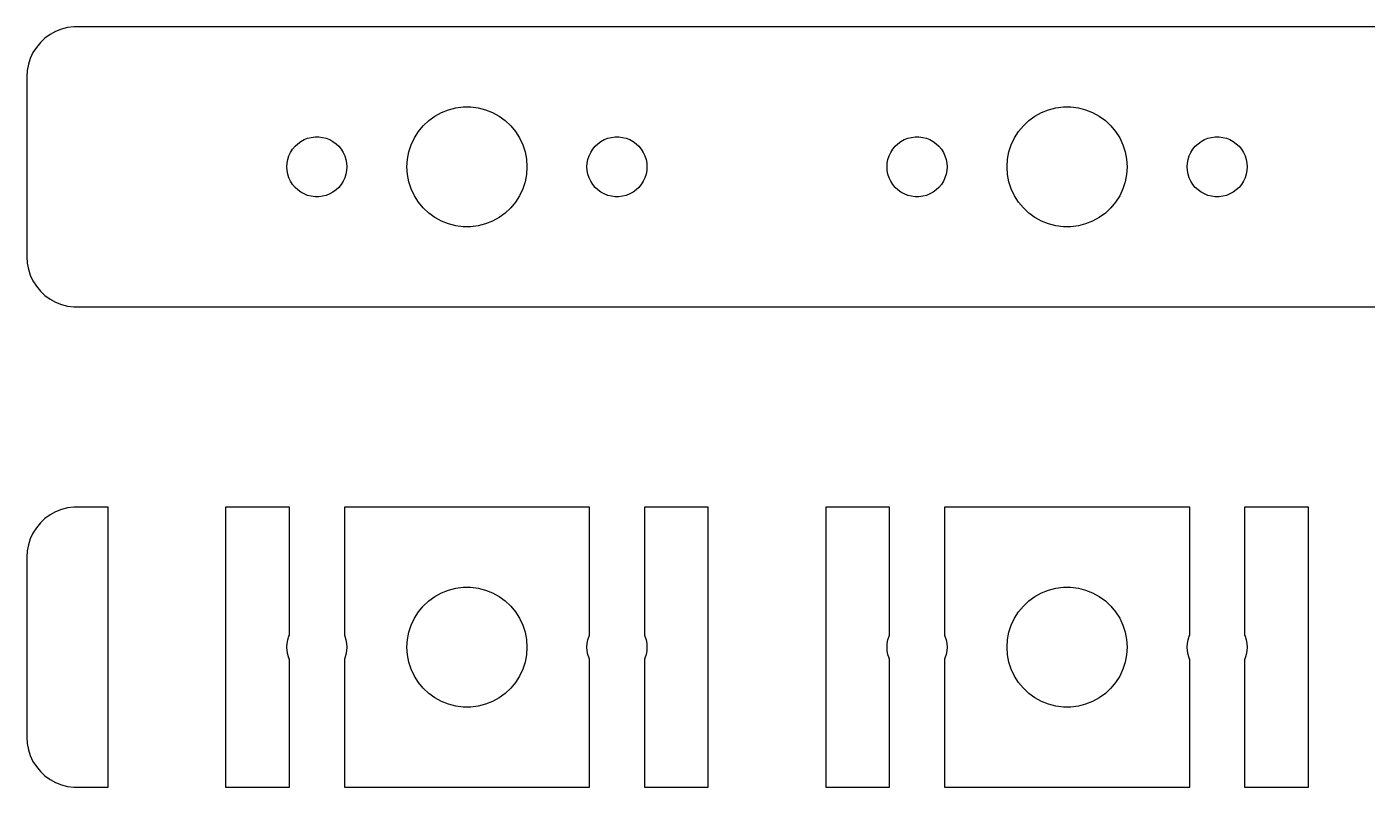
# Model space of a CAD drawing. Header units: metres. Extents: x -67 to 67, y -7 to 79.
# Drawn here: x -67 to 0, y 41 to 79 of the extents above; entities that cross this region are included whole.
import ezdxf

# ---------------------------------------------------------------- set-up
doc = ezdxf.new("R2010")
doc.units = ezdxf.units.M

msp = doc.modelspace()

# ---------------------------------------------------------------- linework, layer by layer
for p, q in [((-66.0936, 78.4263), (-66.3224, 78.2114)), ((-65.8396, 78.6108), (-66.0936, 78.4263)), ((-65.5644, 78.7621), (-65.8396, 78.6108)), ((-65.2725, 78.8776), (-65.5644, 78.7621)), ((-64.9684, 78.9557), (-65.2725, 78.8776)), ((-64.657, 78.9951), (-64.9684, 78.9557)), ((64.657, 78.9951), (-64.657, 78.9951)), ((-66.5225, 77.9695), (-66.6908, 77.7044)), ((-66.3224, 78.2114), (-66.5225, 77.9695)), ((-66.9214, 77.1217), (-66.9803, 76.8133)), ((-66.8244, 77.4203), (-66.9214, 77.1217)), ((-66.6908, 77.7044), (-66.8244, 77.4203)), ((-66.9803, 76.8133), (-67, 76.5)), ((-67, 76.5), (-67, 67.5)), ((-46.9123, 74.3115), (-46.6075, 74.533)), ((-46.6075, 74.533), (-46.2773, 74.7145)), ((-46.2773, 74.7145), (-45.927, 74.8532)), ((-45.927, 74.8532), (-45.5621, 74.9469)), ((-45.5621, 74.9469), (-45.1884, 74.9941)), ((-45.1884, 74.9941), (-44.8116, 74.9941)), ((-44.8116, 74.9941), (-44.4379, 74.9469)), ((-44.4379, 74.9469), (-44.0729, 74.8532)), ((-44.0729, 74.8532), (-43.7227, 74.7145)), ((-43.7227, 74.7145), (-43.3925, 74.533)), ((-43.3925, 74.533), (-43.0877, 74.3115)), ((-16.9123, 74.3115), (-16.6075, 74.533)), ((-16.6075, 74.533), (-16.2773, 74.7145)), ((-16.2773, 74.7145), (-15.927, 74.8532)), ((-15.927, 74.8532), (-15.5621, 74.9469)), ((-15.5621, 74.9469), (-15.1884, 74.9941)), ((-15.1884, 74.9941), (-14.8116, 74.9941)), ((-14.8116, 74.9941), (-14.4379, 74.9469)), ((-14.4379, 74.9469), (-14.0729, 74.8532)), ((-14.0729, 74.8532), (-13.7227, 74.7145)), ((-13.7227, 74.7145), (-13.3925, 74.533)), ((-13.3925, 74.533), (-13.0877, 74.3115)), ((-47.6289, 73.4453), (-47.427, 73.7634)), ((-47.427, 73.7634), (-47.1869, 74.0536)), ((-47.1869, 74.0536), (-46.9123, 74.3115)), ((-43.0877, 74.3115), (-42.8131, 74.0536)), ((-42.8131, 74.0536), (-42.5729, 73.7634)), ((-42.5729, 73.7634), (-42.3711, 73.4453)), ((-17.6289, 73.4453), (-17.427, 73.7634)), ((-17.427, 73.7634), (-17.1869, 74.0536)), ((-17.1869, 74.0536), (-16.9123, 74.3115)), ((-13.0877, 74.3115), (-12.8131, 74.0536)), ((-12.8131, 74.0536), (-12.5729, 73.7634)), ((-12.5729, 73.7634), (-12.3711, 73.4453)), ((-53.5934, 73.0268), (-53.4561, 73.1558)), ((-53.4561, 73.1558), (-53.3037, 73.2665)), ((-53.3037, 73.2665), (-53.1387, 73.3572)), ((-53.1387, 73.3572), (-52.9635, 73.4266)), ((-52.9635, 73.4266), (-52.7811, 73.4734)), ((-52.7811, 73.4734), (-52.5942, 73.497)), ((-52.5942, 73.497), (-52.4058, 73.497)), ((-52.4058, 73.497), (-52.2189, 73.4734)), ((-52.2189, 73.4734), (-52.0365, 73.4266)), ((-52.0365, 73.4266), (-51.8613, 73.3572)), ((-51.8613, 73.3572), (-51.6963, 73.2665)), ((-51.6963, 73.2665), (-51.5439, 73.1558)), ((-51.5439, 73.1558), (-51.4065, 73.0268)), ((-47.9057, 72.7461), (-47.7893, 73.1044)), ((-47.7893, 73.1044), (-47.6289, 73.4453)), ((-42.3711, 73.4453), (-42.2107, 73.1044)), ((-42.2107, 73.1044), (-42.0942, 72.7461)), ((-38.5934, 73.0268), (-38.4561, 73.1558)), ((-38.4561, 73.1558), (-38.3037, 73.2665)), ((-38.3037, 73.2665), (-38.1387, 73.3572)), ((-38.1387, 73.3572), (-37.9635, 73.4266)), ((-37.9635, 73.4266), (-37.7811, 73.4734)), ((-37.7811, 73.4734), (-37.5942, 73.497)), ((-37.5942, 73.497), (-37.4058, 73.497)), ((-37.4058, 73.497), (-37.2189, 73.4734)), ((-37.2189, 73.4734), (-37.0365, 73.4266)), ((-37.0365, 73.4266), (-36.8613, 73.3572)), ((-36.8613, 73.3572), (-36.6963, 73.2665)), ((-36.6963, 73.2665), (-36.5439, 73.1558)), ((-36.5439, 73.1558), (-36.4065, 73.0268)), ((-23.5934, 73.0268), (-23.4561, 73.1558)), ((-23.4561, 73.1558), (-23.3037, 73.2665)), ((-23.3037, 73.2665), (-23.1387, 73.3572)), ((-23.1387, 73.3572), (-22.9635, 73.4266)), ((-22.9635, 73.4266), (-22.7811, 73.4734)), ((-22.7811, 73.4734), (-22.5942, 73.497)), ((-22.5942, 73.497), (-22.4058, 73.497)), ((-22.4058, 73.497), (-22.2189, 73.4734)), ((-22.2189, 73.4734), (-22.0365, 73.4266)), ((-22.0365, 73.4266), (-21.8613, 73.3572)), ((-21.8613, 73.3572), (-21.6963, 73.2665)), ((-21.6963, 73.2665), (-21.5439, 73.1558)), ((-21.5439, 73.1558), (-21.4065, 73.0268)), ((-17.9057, 72.7461), (-17.7893, 73.1044)), ((-17.7893, 73.1044), (-17.6289, 73.4453)), ((-12.3711, 73.4453), (-12.2107, 73.1044)), ((-12.2107, 73.1044), (-12.0942, 72.7461)), ((-8.59344, 73.0268), (-8.45613, 73.1558)), ((-8.45613, 73.1558), (-8.30373, 73.2665)), ((-8.30373, 73.2665), (-8.13866, 73.3572)), ((-8.13866, 73.3572), (-7.96352, 73.4266)), ((-7.96352, 73.4266), (-7.78107, 73.4734)), ((-7.78107, 73.4734), (-7.59418, 73.497)), ((-7.59418, 73.497), (-7.40581, 73.497)), ((-7.40581, 73.497), (-7.21892, 73.4734)), ((-7.21892, 73.4734), (-7.03647, 73.4266)), ((-7.03647, 73.4266), (-6.86133, 73.3572)), ((-6.86133, 73.3572), (-6.69626, 73.2665)), ((-6.69626, 73.2665), (-6.54385, 73.1558)), ((-6.54385, 73.1558), (-6.40654, 73.0268)), ((-53.9882, 72.188), (-53.9529, 72.373)), ((-53.9529, 72.373), (-53.8947, 72.5522)), ((-53.8947, 72.5522), (-53.8145, 72.7226)), ((-53.8145, 72.7226), (-53.7135, 72.8817)), ((-53.7135, 72.8817), (-53.5934, 73.0268)), ((-51.4065, 73.0268), (-51.2865, 72.8817)), ((-51.2865, 72.8817), (-51.1855, 72.7226)), ((-51.1855, 72.7226), (-51.1053, 72.5522)), ((-51.1053, 72.5522), (-51.0471, 72.373)), ((-51.0471, 72.373), (-51.0118, 72.188)), ((-48, 72), (-47.9763, 72.376)), ((-47.9763, 72.376), (-47.9057, 72.7461)), ((-42.0942, 72.7461), (-42.0237, 72.376)), ((-42.0237, 72.376), (-42, 72)), ((-38.9882, 72.188), (-38.9529, 72.373)), ((-38.9529, 72.373), (-38.8947, 72.5522)), ((-38.8947, 72.5522), (-38.8145, 72.7226)), ((-38.8145, 72.7226), (-38.7135, 72.8817)), ((-38.7135, 72.8817), (-38.5934, 73.0268)), ((-36.4065, 73.0268), (-36.2865, 72.8817)), ((-36.2865, 72.8817), (-36.1855, 72.7226)), ((-36.1855, 72.7226), (-36.1053, 72.5522)), ((-36.1053, 72.5522), (-36.0471, 72.373)), ((-36.0471, 72.373), (-36.0118, 72.188)), ((-23.9882, 72.188), (-23.9529, 72.373)), ((-23.9529, 72.373), (-23.8947, 72.5522)), ((-23.8947, 72.5522), (-23.8145, 72.7226)), ((-23.8145, 72.7226), (-23.7135, 72.8817)), ((-23.7135, 72.8817), (-23.5934, 73.0268)), ((-21.4065, 73.0268), (-21.2865, 72.8817)), ((-21.2865, 72.8817), (-21.1855, 72.7226)), ((-21.1855, 72.7226), (-21.1053, 72.5522)), ((-21.1053, 72.5522), (-21.0471, 72.373)), ((-21.0471, 72.373), (-21.0118, 72.188)), ((-18, 72), (-17.9763, 72.376)), ((-17.9763, 72.376), (-17.9057, 72.7461)), ((-12.0942, 72.7461), (-12.0237, 72.376)), ((-12.0237, 72.376), (-12, 72)), ((-8.98816, 72.188), (-8.95287, 72.373)), ((-8.95287, 72.373), (-8.89465, 72.5522)), ((-8.89465, 72.5522), (-8.81445, 72.7226)), ((-8.81445, 72.7226), (-8.71352, 72.8817)), ((-8.71352, 72.8817), (-8.59344, 73.0268)), ((-6.40654, 73.0268), (-6.28647, 72.8817)), ((-6.28647, 72.8817), (-6.18553, 72.7226)), ((-6.18553, 72.7226), (-6.10533, 72.5522)), ((-6.10533, 72.5522), (-6.04712, 72.373)), ((-6.04712, 72.373), (-6.01183, 72.188)), ((-54, 72), (-53.9882, 72.188)), ((-53.9882, 71.812), (-54, 72)), ((-53.9529, 71.627), (-53.9882, 71.812)), ((-51.0118, 71.812), (-51.0471, 71.627)), ((-51.0118, 72.188), (-51, 72)), ((-51, 72), (-51.0118, 71.812)), ((-47.9763, 71.624), (-48, 72)), ((-42, 72), (-42.0237, 71.624)), ((-39, 72), (-38.9882, 72.188)), ((-38.9882, 71.812), (-39, 72)), ((-38.9529, 71.627), (-38.9882, 71.812)), ((-36.0118, 71.812), (-36.0471, 71.627)), ((-36.0118, 72.188), (-36, 72)), ((-36, 72), (-36.0118, 71.812)), ((-24, 72), (-23.9882, 72.188)), ((-23.9882, 71.812), (-24, 72)), ((-23.9529, 71.627), (-23.9882, 71.812)), ((-21.0118, 71.812), (-21.0471, 71.627)), ((-21.0118, 72.188), (-21, 72)), ((-21, 72), (-21.0118, 71.812)), ((-17.9763, 71.624), (-18, 72)), ((-12, 72), (-12.0237, 71.624)), ((-9, 72), (-8.98816, 72.188)), ((-8.98816, 71.812), (-9, 72)), ((-8.95287, 71.627), (-8.98816, 71.812)), ((-6.01183, 71.812), (-6.04712, 71.627)), ((-6.01183, 72.188), (-6, 72)), ((-6, 72), (-6.01183, 71.812)), ((-53.8947, 71.4478), (-53.9529, 71.627)), ((-53.8145, 71.2774), (-53.8947, 71.4478)), ((-53.7135, 71.1183), (-53.8145, 71.2774)), ((-53.5934, 70.9732), (-53.7135, 71.1183)), ((-51.2865, 71.1183), (-51.4065, 70.9732)), ((-51.1855, 71.2774), (-51.2865, 71.1183)), ((-51.1053, 71.4478), (-51.1855, 71.2774)), ((-51.0471, 71.627), (-51.1053, 71.4478)), ((-47.9057, 71.2539), (-47.9763, 71.624)), ((-47.7893, 70.8956), (-47.9057, 71.2539)), ((-42.0942, 71.2539), (-42.2107, 70.8956)), ((-42.0237, 71.624), (-42.0942, 71.2539)), ((-38.8947, 71.4478), (-38.9529, 71.627)), ((-38.8145, 71.2774), (-38.8947, 71.4478)), ((-38.7135, 71.1183), (-38.8145, 71.2774)), ((-38.5934, 70.9732), (-38.7135, 71.1183)), ((-36.2865, 71.1183), (-36.4065, 70.9732)), ((-36.1855, 71.2774), (-36.2865, 71.1183)), ((-36.1053, 71.4478), (-36.1855, 71.2774)), ((-36.0471, 71.627), (-36.1053, 71.4478)), ((-23.8947, 71.4478), (-23.9529, 71.627)), ((-23.8145, 71.2774), (-23.8947, 71.4478)), ((-23.7135, 71.1183), (-23.8145, 71.2774)), ((-23.5934, 70.9732), (-23.7135, 71.1183)), ((-21.2865, 71.1183), (-21.4065, 70.9732)), ((-21.1855, 71.2774), (-21.2865, 71.1183)), ((-21.1053, 71.4478), (-21.1855, 71.2774)), ((-21.0471, 71.627), (-21.1053, 71.4478)), ((-17.9057, 71.2539), (-17.9763, 71.624)), ((-17.7893, 70.8956), (-17.9057, 71.2539)), ((-12.0942, 71.2539), (-12.2107, 70.8956)), ((-12.0237, 71.624), (-12.0942, 71.2539)), ((-8.89465, 71.4478), (-8.95287, 71.627)), ((-8.81445, 71.2774), (-8.89465, 71.4478)), ((-8.71352, 71.1183), (-8.81445, 71.2774)), ((-8.59344, 70.9732), (-8.71352, 71.1183)), ((-6.28647, 71.1183), (-6.40654, 70.9732)), ((-6.18553, 71.2774), (-6.28647, 71.1183)), ((-6.10533, 71.4478), (-6.18553, 71.2774)), ((-6.04712, 71.627), (-6.10533, 71.4478)), ((-53.4561, 70.8442), (-53.5934, 70.9732)), ((-53.3037, 70.7335), (-53.4561, 70.8442)), ((-53.1387, 70.6428), (-53.3037, 70.7335)), ((-52.9635, 70.5734), (-53.1387, 70.6428)), ((-52.7811, 70.5266), (-52.9635, 70.5734)), ((-52.5942, 70.503), (-52.7811, 70.5266)), ((-52.4058, 70.503), (-52.5942, 70.503)), ((-52.2189, 70.5266), (-52.4058, 70.503)), ((-52.0365, 70.5734), (-52.2189, 70.5266)), ((-51.8613, 70.6428), (-52.0365, 70.5734)), ((-51.6963, 70.7335), (-51.8613, 70.6428)), ((-51.5439, 70.8442), (-51.6963, 70.7335)), ((-51.4065, 70.9732), (-51.5439, 70.8442)), ((-47.6289, 70.5547), (-47.7893, 70.8956)), ((-47.427, 70.2366), (-47.6289, 70.5547)), ((-42.3711, 70.5547), (-42.5729, 70.2366)), ((-42.2107, 70.8956), (-42.3711, 70.5547)), ((-38.4561, 70.8442), (-38.5934, 70.9732)), ((-38.3037, 70.7335), (-38.4561, 70.8442)), ((-38.1387, 70.6428), (-38.3037, 70.7335)), ((-37.9635, 70.5734), (-38.1387, 70.6428)), ((-37.7811, 70.5266), (-37.9635, 70.5734)), ((-37.5942, 70.503), (-37.7811, 70.5266)), ((-37.4058, 70.503), (-37.5942, 70.503)), ((-37.2189, 70.5266), (-37.4058, 70.503)), ((-37.0365, 70.5734), (-37.2189, 70.5266)), ((-36.8613, 70.6428), (-37.0365, 70.5734)), ((-36.6963, 70.7335), (-36.8613, 70.6428)), ((-36.5439, 70.8442), (-36.6963, 70.7335)), ((-36.4065, 70.9732), (-36.5439, 70.8442)), ((-23.4561, 70.8442), (-23.5934, 70.9732)), ((-23.3037, 70.7335), (-23.4561, 70.8442)), ((-23.1387, 70.6428), (-23.3037, 70.7335)), ((-22.9635, 70.5734), (-23.1387, 70.6428)), ((-22.7811, 70.5266), (-22.9635, 70.5734)), ((-22.5942, 70.503), (-22.7811, 70.5266)), ((-22.4058, 70.503), (-22.5942, 70.503)), ((-22.2189, 70.5266), (-22.4058, 70.503)), ((-22.0365, 70.5734), (-22.2189, 70.5266)), ((-21.8613, 70.6428), (-22.0365, 70.5734)), ((-21.6963, 70.7335), (-21.8613, 70.6428)), ((-21.5439, 70.8442), (-21.6963, 70.7335)), ((-21.4065, 70.9732), (-21.5439, 70.8442)), ((-17.6289, 70.5547), (-17.7893, 70.8956)), ((-17.427, 70.2366), (-17.6289, 70.5547)), ((-12.3711, 70.5547), (-12.5729, 70.2366)), ((-12.2107, 70.8956), (-12.3711, 70.5547)), ((-8.45613, 70.8442), (-8.59344, 70.9732)), ((-8.30373, 70.7335), (-8.45613, 70.8442)), ((-8.13866, 70.6428), (-8.30373, 70.7335)), ((-7.96352, 70.5734), (-8.13866, 70.6428)), ((-7.78107, 70.5266), (-7.96352, 70.5734)), ((-7.59418, 70.503), (-7.78107, 70.5266)), ((-7.40581, 70.503), (-7.59418, 70.503)), ((-7.21892, 70.5266), (-7.40581, 70.503)), ((-7.03647, 70.5734), (-7.21892, 70.5266)), ((-6.86133, 70.6428), (-7.03647, 70.5734)), ((-6.69626, 70.7335), (-6.86133, 70.6428)), ((-6.54385, 70.8442), (-6.69626, 70.7335)), ((-6.40654, 70.9732), (-6.54385, 70.8442)), ((-47.1869, 69.9464), (-47.427, 70.2366)), ((-46.9123, 69.6885), (-47.1869, 69.9464)), ((-46.6075, 69.467), (-46.9123, 69.6885)), ((-43.0877, 69.6885), (-43.3925, 69.467)), ((-42.8131, 69.9464), (-43.0877, 69.6885)), ((-42.5729, 70.2366), (-42.8131, 69.9464)), ((-17.1869, 69.9464), (-17.427, 70.2366)), ((-16.9123, 69.6885), (-17.1869, 69.9464)), ((-16.6075, 69.467), (-16.9123, 69.6885)), ((-13.0877, 69.6885), (-13.3925, 69.467)), ((-12.8131, 69.9464), (-13.0877, 69.6885)), ((-12.5729, 70.2366), (-12.8131, 69.9464)), ((-46.2773, 69.2855), (-46.6075, 69.467)), ((-45.927, 69.1468), (-46.2773, 69.2855)), ((-45.5621, 69.0531), (-45.927, 69.1468)), ((-45.1884, 69.0059), (-45.5621, 69.0531)), ((-44.4379, 69.0531), (-44.8116, 69.0059)), ((-44.0729, 69.1468), (-44.4379, 69.0531)), ((-43.7227, 69.2855), (-44.0729, 69.1468)), ((-43.3925, 69.467), (-43.7227, 69.2855)), ((-16.2773, 69.2855), (-16.6075, 69.467)), ((-15.927, 69.1468), (-16.2773, 69.2855)), ((-15.5621, 69.0531), (-15.927, 69.1468)), ((-15.1884, 69.0059), (-15.5621, 69.0531)), ((-14.4379, 69.0531), (-14.8116, 69.0059)), ((-14.0729, 69.1468), (-14.4379, 69.0531)), ((-13.7227, 69.2855), (-14.0729, 69.1468)), ((-13.3925, 69.467), (-13.7227, 69.2855)), ((-44.8116, 69.0059), (-45.1884, 69.0059)), ((-14.8116, 69.0059), (-15.1884, 69.0059)), ((-67, 67.5), (-66.9803, 67.1867)), ((-66.9803, 67.1867), (-66.9214, 66.8783)), ((-66.9214, 66.8783), (-66.8244, 66.5797)), ((-66.8244, 66.5797), (-66.6908, 66.2956)), ((-66.6908, 66.2956), (-66.5225, 66.0305)), ((-66.5225, 66.0305), (-66.3224, 65.7886)), ((-66.3224, 65.7886), (-66.0936, 65.5737)), ((-66.0936, 65.5737), (-65.8396, 65.3892)), ((-65.8396, 65.3892), (-65.5644, 65.2379)), ((-65.5644, 65.2379), (-65.2725, 65.1224)), ((-65.2725, 65.1224), (-64.9684, 65.0443)), ((-64.9684, 65.0443), (-64.657, 65.0049)), ((-64.657, 65.0049), (64.657, 65.0049)), ((-64.9684, 54.9557), (-65.2725, 54.8776)), ((-64.657, 54.9951), (-64.9684, 54.9557)), ((-62.9336, 54.9951), (-64.657, 54.9951)), ((-62.9336, 41.0049), (-62.9336, 54.9951)), ((-53.8722, 54.9951), (-57.0664, 54.9951)), ((-57.0664, 54.9951), (-57.0664, 41.0049)), ((-53.8722, 48.6), (-53.8722, 54.9951)), ((-38.8722, 54.9951), (-51.1278, 54.9951)), ((-51.1278, 54.9951), (-51.1278, 48.6)), ((-38.8722, 48.6), (-38.8722, 54.9951)), ((-32.9336, 54.9951), (-36.1278, 54.9951)), ((-36.1278, 54.9951), (-36.1278, 48.6)), ((-32.9336, 41.0049), (-32.9336, 54.9951)), ((-23.8722, 54.9951), (-27.0664, 54.9951)), ((-27.0664, 54.9951), (-27.0664, 41.0049)), ((-23.8722, 48.6), (-23.8722, 54.9951)), ((-8.87216, 54.9951), (-21.1278, 54.9951)), ((-21.1278, 54.9951), (-21.1278, 48.6)), ((-8.87216, 48.6), (-8.87216, 54.9951)), ((-2.93361, 54.9951), (-6.12782, 54.9951)), ((-6.12782, 54.9951), (-6.12782, 48.6)), ((-2.93361, 41.0049), (-2.93361, 54.9951)), ((-66.0936, 54.4263), (-66.3224, 54.2114)), ((-65.8396, 54.6108), (-66.0936, 54.4263)), ((-65.5644, 54.7621), (-65.8396, 54.6108)), ((-65.2725, 54.8776), (-65.5644, 54.7621)), ((-66.6908, 53.7044), (-66.8244, 53.4203)), ((-66.5225, 53.9695), (-66.6908, 53.7044)), ((-66.3224, 54.2114), (-66.5225, 53.9695)), ((-66.9214, 53.1217), (-66.9803, 52.8133)), ((-66.8244, 53.4203), (-66.9214, 53.1217)), ((-66.9803, 52.8133), (-67, 52.5)), ((-67, 52.5), (-67, 43.5)), ((-45.927, 50.8532), (-45.5621, 50.9469)), ((-45.5621, 50.9469), (-45.1884, 50.9941)), ((-45.1884, 50.9941), (-44.8116, 50.9941)), ((-44.8116, 50.9941), (-44.4379, 50.9469)), ((-44.4379, 50.9469), (-44.0729, 50.8532)), ((-15.927, 50.8532), (-15.5621, 50.9469)), ((-15.5621, 50.9469), (-15.1884, 50.9941)), ((-15.1884, 50.9941), (-14.8116, 50.9941)), ((-14.8116, 50.9941), (-14.4379, 50.9469)), ((-14.4379, 50.9469), (-14.0729, 50.8532)), ((-47.1869, 50.0536), (-46.9123, 50.3115)), ((-46.9123, 50.3115), (-46.6075, 50.533)), ((-46.6075, 50.533), (-46.2773, 50.7145)), ((-46.2773, 50.7145), (-45.927, 50.8532)), ((-44.0729, 50.8532), (-43.7227, 50.7145)), ((-43.7227, 50.7145), (-43.3925, 50.533)), ((-43.3925, 50.533), (-43.0877, 50.3115)), ((-43.0877, 50.3115), (-42.8131, 50.0536)), ((-17.1869, 50.0536), (-16.9123, 50.3115)), ((-16.9123, 50.3115), (-16.6075, 50.533)), ((-16.6075, 50.533), (-16.2773, 50.7145)), ((-16.2773, 50.7145), (-15.927, 50.8532)), ((-14.0729, 50.8532), (-13.7227, 50.7145)), ((-13.7227, 50.7145), (-13.3925, 50.533)), ((-13.3925, 50.533), (-13.0877, 50.3115)), ((-13.0877, 50.3115), (-12.8131, 50.0536)), ((-47.6289, 49.4453), (-47.427, 49.7634)), ((-47.427, 49.7634), (-47.1869, 50.0536)), ((-42.8131, 50.0536), (-42.5729, 49.7634)), ((-42.5729, 49.7634), (-42.3711, 49.4453)), ((-17.6289, 49.4453), (-17.427, 49.7634)), ((-17.427, 49.7634), (-17.1869, 50.0536)), ((-12.8131, 50.0536), (-12.5729, 49.7634)), ((-12.5729, 49.7634), (-12.3711, 49.4453)), ((-47.9057, 48.7461), (-47.7893, 49.1044)), ((-47.7893, 49.1044), (-47.6289, 49.4453)), ((-42.3711, 49.4453), (-42.2107, 49.1044)), ((-42.2107, 49.1044), (-42.0942, 48.7461)), ((-17.9057, 48.7461), (-17.7893, 49.1044)), ((-17.7893, 49.1044), (-17.6289, 49.4453)), ((-12.3711, 49.4453), (-12.2107, 49.1044)), ((-12.2107, 49.1044), (-12.0942, 48.7461)), ((-53.9882, 48.188), (-53.9529, 48.373)), ((-53.9529, 48.373), (-53.8947, 48.5522)), ((-53.8947, 48.5522), (-53.8722, 48.6)), ((-51.1278, 48.6), (-51.1053, 48.5522)), ((-51.1053, 48.5522), (-51.0471, 48.373)), ((-51.0471, 48.373), (-51.0118, 48.188)), ((-48, 48), (-47.9763, 48.376)), ((-47.9763, 48.376), (-47.9057, 48.7461)), ((-42.0942, 48.7461), (-42.0237, 48.376)), ((-42.0237, 48.376), (-42, 48)), ((-38.9882, 48.188), (-38.9529, 48.373)), ((-38.9529, 48.373), (-38.8947, 48.5522)), ((-38.8947, 48.5522), (-38.8722, 48.6)), ((-36.1278, 48.6), (-36.1053, 48.5522)), ((-36.1053, 48.5522), (-36.0471, 48.373)), ((-36.0471, 48.373), (-36.0118, 48.188)), ((-23.9882, 48.188), (-23.9529, 48.373)), ((-23.9529, 48.373), (-23.8947, 48.5522)), ((-23.8947, 48.5522), (-23.8722, 48.6)), ((-21.1278, 48.6), (-21.1053, 48.5522)), ((-21.1053, 48.5522), (-21.0471, 48.373)), ((-21.0471, 48.373), (-21.0118, 48.188)), ((-18, 48), (-17.9763, 48.376)), ((-17.9763, 48.376), (-17.9057, 48.7461)), ((-12.0942, 48.7461), (-12.0237, 48.376)), ((-12.0237, 48.376), (-12, 48)), ((-8.98816, 48.188), (-8.95287, 48.373)), ((-8.95287, 48.373), (-8.89465, 48.5522)), ((-8.89465, 48.5522), (-8.87216, 48.6)), ((-6.12782, 48.6), (-6.10533, 48.5522)), ((-6.10533, 48.5522), (-6.04712, 48.373)), ((-6.04712, 48.373), (-6.01183, 48.188)), ((-54, 48), (-53.9882, 48.188)), ((-53.9882, 47.812), (-54, 48)), ((-53.9529, 47.627), (-53.9882, 47.812)), ((-53.8947, 47.4478), (-53.9529, 47.627)), ((-51.0471, 47.627), (-51.1053, 47.4478)), ((-51.0118, 47.812), (-51.0471, 47.627)), ((-51.0118, 48.188), (-51, 48)), ((-51, 48), (-51.0118, 47.812)), ((-47.9763, 47.624), (-48, 48)), ((-47.9057, 47.2539), (-47.9763, 47.624)), ((-42.0237, 47.624), (-42.0942, 47.2539)), ((-42, 48), (-42.0237, 47.624)), ((-39, 48), (-38.9882, 48.188)), ((-38.9882, 47.812), (-39, 48)), ((-38.9529, 47.627), (-38.9882, 47.812)), ((-38.8947, 47.4478), (-38.9529, 47.627)), ((-36.0471, 47.627), (-36.1053, 47.4478)), ((-36.0118, 47.812), (-36.0471, 47.627)), ((-36.0118, 48.188), (-36, 48)), ((-36, 48), (-36.0118, 47.812)), ((-24, 48), (-23.9882, 48.188)), ((-23.9882, 47.812), (-24, 48)), ((-23.9529, 47.627), (-23.9882, 47.812)), ((-23.8947, 47.4478), (-23.9529, 47.627)), ((-21.0471, 47.627), (-21.1053, 47.4478)), ((-21.0118, 47.812), (-21.0471, 47.627)), ((-21.0118, 48.188), (-21, 48)), ((-21, 48), (-21.0118, 47.812)), ((-17.9763, 47.624), (-18, 48)), ((-17.9057, 47.2539), (-17.9763, 47.624)), ((-12.0237, 47.624), (-12.0942, 47.2539)), ((-12, 48), (-12.0237, 47.624)), ((-9, 48), (-8.98816, 48.188)), ((-8.98816, 47.812), (-9, 48)), ((-8.95287, 47.627), (-8.98816, 47.812)), ((-8.89465, 47.4478), (-8.95287, 47.627)), ((-6.04712, 47.627), (-6.10533, 47.4478)), ((-6.01183, 47.812), (-6.04712, 47.627)), ((-6.01183, 48.188), (-6, 48)), ((-6, 48), (-6.01183, 47.812)), ((-53.8722, 47.4), (-53.8947, 47.4478)), ((-53.8722, 41.0049), (-53.8722, 47.4)), ((-51.1053, 47.4478), (-51.1278, 47.4)), ((-51.1278, 47.4), (-51.1278, 41.0049)), ((-47.7893, 46.8956), (-47.9057, 47.2539)), ((-42.0942, 47.2539), (-42.2107, 46.8956)), ((-38.8722, 47.4), (-38.8947, 47.4478)), ((-38.8722, 41.0049), (-38.8722, 47.4)), ((-36.1053, 47.4478), (-36.1278, 47.4)), ((-36.1278, 47.4), (-36.1278, 41.0049)), ((-23.8722, 47.4), (-23.8947, 47.4478)), ((-23.8722, 41.0049), (-23.8722, 47.4)), ((-21.1053, 47.4478), (-21.1278, 47.4)), ((-21.1278, 47.4), (-21.1278, 41.0049)), ((-17.7893, 46.8956), (-17.9057, 47.2539)), ((-12.0942, 47.2539), (-12.2107, 46.8956)), ((-8.87216, 47.4), (-8.89465, 47.4478)), ((-8.87216, 41.0049), (-8.87216, 47.4)), ((-6.10533, 47.4478), (-6.12782, 47.4)), ((-6.12782, 47.4), (-6.12782, 41.0049)), ((-47.6289, 46.5547), (-47.7893, 46.8956)), ((-47.427, 46.2366), (-47.6289, 46.5547)), ((-47.1869, 45.9464), (-47.427, 46.2366)), ((-42.5729, 46.2366), (-42.8131, 45.9464)), ((-42.3711, 46.5547), (-42.5729, 46.2366)), ((-42.2107, 46.8956), (-42.3711, 46.5547)), ((-17.6289, 46.5547), (-17.7893, 46.8956)), ((-17.427, 46.2366), (-17.6289, 46.5547)), ((-17.1869, 45.9464), (-17.427, 46.2366)), ((-12.5729, 46.2366), (-12.8131, 45.9464)), ((-12.3711, 46.5547), (-12.5729, 46.2366)), ((-12.2107, 46.8956), (-12.3711, 46.5547)), ((-46.9123, 45.6885), (-47.1869, 45.9464)), ((-46.6075, 45.467), (-46.9123, 45.6885)), ((-43.0877, 45.6885), (-43.3925, 45.467)), ((-42.8131, 45.9464), (-43.0877, 45.6885)), ((-16.9123, 45.6885), (-17.1869, 45.9464)), ((-16.6075, 45.467), (-16.9123, 45.6885)), ((-13.0877, 45.6885), (-13.3925, 45.467)), ((-12.8131, 45.9464), (-13.0877, 45.6885)), ((-46.2773, 45.2855), (-46.6075, 45.467)), ((-45.927, 45.1468), (-46.2773, 45.2855)), ((-45.5621, 45.0531), (-45.927, 45.1468)), ((-45.1884, 45.0059), (-45.5621, 45.0531)), ((-44.8116, 45.0059), (-45.1884, 45.0059)), ((-44.4379, 45.0531), (-44.8116, 45.0059)), ((-44.0729, 45.1468), (-44.4379, 45.0531)), ((-43.7227, 45.2855), (-44.0729, 45.1468)), ((-43.3925, 45.467), (-43.7227, 45.2855)), ((-16.2773, 45.2855), (-16.6075, 45.467)), ((-15.927, 45.1468), (-16.2773, 45.2855)), ((-15.5621, 45.0531), (-15.927, 45.1468)), ((-15.1884, 45.0059), (-15.5621, 45.0531)), ((-14.8116, 45.0059), (-15.1884, 45.0059)), ((-14.4379, 45.0531), (-14.8116, 45.0059)), ((-14.0729, 45.1468), (-14.4379, 45.0531)), ((-13.7227, 45.2855), (-14.0729, 45.1468)), ((-13.3925, 45.467), (-13.7227, 45.2855)), ((-67, 43.5), (-66.9803, 43.1867)), ((-66.9803, 43.1867), (-66.9214, 42.8783)), ((-66.9214, 42.8783), (-66.8244, 42.5797)), ((-66.8244, 42.5797), (-66.6908, 42.2956)), ((-66.6908, 42.2956), (-66.5225, 42.0305)), ((-66.5225, 42.0305), (-66.3224, 41.7886)), ((-66.3224, 41.7886), (-66.0936, 41.5737)), ((-66.0936, 41.5737), (-65.8396, 41.3892)), ((-65.8396, 41.3892), (-65.5644, 41.2379)), ((-65.5644, 41.2379), (-65.2725, 41.1224)), ((-65.2725, 41.1224), (-64.9684, 41.0443)), ((-64.9684, 41.0443), (-64.657, 41.0049)), ((-64.657, 41.0049), (-62.9336, 41.0049)), ((-57.0664, 41.0049), (-53.8722, 41.0049)), ((-51.1278, 41.0049), (-38.8722, 41.0049)), ((-36.1278, 41.0049), (-32.9336, 41.0049)), ((-27.0664, 41.0049), (-23.8722, 41.0049)), ((-21.1278, 41.0049), (-8.87216, 41.0049)), ((-6.12782, 41.0049), (-2.93361, 41.0049))]:
    msp.add_line(p, q)

doc.saveas('drawing.dxf')
